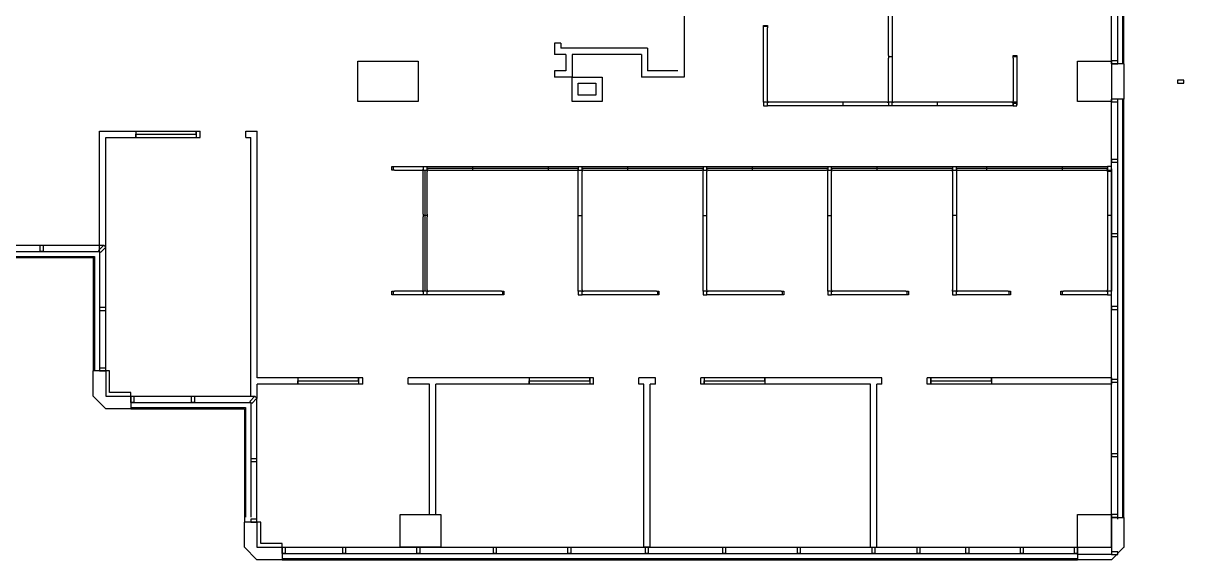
# Model space of a CAD drawing. Header units: inches. Extents: x 1104 to 3431, y 1204 to 3384.
# Drawn here: x 2511 to 3431, y 1204 to 1630 of the extents above; entities that cross this region are included whole.
import ezdxf

# ---------------------------------------------------------------- set-up
doc = ezdxf.new("R2010")
doc.units = ezdxf.units.IN
doc.header["$MEASUREMENT"] = 0
for name, color, linetype in [('E-B-CORE', 8, 'CONTINUOUS'), ('E-B-FURR', 6, 'CONTINUOUS'), ('E-B-GLAZ', 8, 'CONTINUOUS'), ('E-B-MULL', 8, 'CONTINUOUS'), ('E-B-SHEL', 2, 'CONTINUOUS'), ('PANELS_201', 6, 'CONTINUOUS')]:
    doc.layers.add(name, color=color, linetype=linetype)

msp = doc.modelspace()

# ---------------------------------------------------------------- linework, layer by layer
at = {"layer": 'E-B-CORE'}
for p, q in [((3035, 1929.5), (3035, 1587.5)), ((2937, 1614.5), (2932, 1614.5)), ((2932, 1614.5), (2932, 1605.5)), ((2937, 1614.5), (2937, 1610.5)), ((2941, 1605.5), (2932, 1605.5)), ((3006, 1610.5), (2937, 1610.5)), ((2941, 1605.5), (2941, 1592.5)), ((2946, 1605.5), (2946, 1587.5)), ((3001, 1605.5), (2946, 1605.5)), ((3001, 1605.5), (3001, 1587.5)), ((3006, 1610.5), (3006, 1592.5)), ((2941, 1592.5), (2932, 1592.5)), ((2932, 1592.5), (2932, 1587.5)), ((2946, 1587.5), (2932, 1587.5)), ((3035, 1587.5), (3001, 1587.5)), ((3030, 1592.5), (3006, 1592.5))]:
    msp.add_line(p, q, dxfattribs=at)
for points in [[(2970, 1587.5), (2970, 1568), (2946, 1568), (2946, 1587.5)], [(2965, 1582.5), (2965, 1573), (2951, 1573), (2951, 1582.5)]]:
    msp.add_lwpolyline(points, close=True, dxfattribs=at)
at = {"layer": 'E-B-FURR'}
for p, q in [((3374, 1598), (3374, 1930)), ((3374, 1238), (3374, 1570)), ((2571, 1544.401755), (2651.051333, 1544.401755)), ((2571, 1449), (2571, 1544.401755)), ((2576, 1539.401755), (2651.051333, 1539.401755)), ((2576, 1452.40901), (2576, 1539.401755)), ((2651.051333, 1539.401755), (2651.051333, 1544.401755)), ((2687.051333, 1544.401755), (2696.051333, 1544.401755)), ((2687.051333, 1539.401755), (2687.051333, 1544.401755)), ((2687.051333, 1539.401755), (2691.051333, 1539.401755)), ((2691.051333, 1334), (2691.051333, 1539.401755)), ((2696.051333, 1348.520601), (2696.051333, 1544.401755)), ((2476, 1454), (2574.40901, 1454)), ((2576, 1354), (2576, 1452.40901)), ((2780, 1348.520601), (2696.051333, 1348.520601)), ((2780, 1343.520601), (2780, 1348.520601)), ((2963.117026, 1348.520601), (2816, 1348.520601)), ((2816, 1343.520601), (2816, 1348.520601)), ((2963.089481, 1343.353543), (2963.089481, 1348.353543)), ((2963.117026, 1343.520601), (2963.117026, 1348.520601)), ((2999.117026, 1343.520601), (2999.117026, 1348.520601)), ((3012.117026, 1348.520601), (2999.117026, 1348.520601)), ((3012.117026, 1343.520601), (3012.117026, 1348.520601)), ((3191.812555, 1348.520601), (3048.117026, 1348.520601)), ((3048.117026, 1343.520601), (3048.117026, 1348.520601)), ((3191.812555, 1343.520601), (3191.812555, 1348.520601)), ((3374, 1348.520601), (3227.812555, 1348.520601)), ((3227.812555, 1343.520601), (3227.812555, 1348.520601)), ((3230.812555, 1343.520601), (3230.812555, 1348.520601)), ((3374, 1348.520601), (3374, 1343.436327)), ((2780, 1343.520601), (2696.051333, 1343.520601)), ((2696.051333, 1332.252359), (2696.051333, 1343.520601)), ((2833.023754, 1343.520601), (2816, 1343.520601)), ((2833.023754, 1240.111079), (2833.023754, 1343.520601)), ((2838.023754, 1240.111079), (2838.023754, 1343.520601)), ((2963.117026, 1343.520601), (2838.023754, 1343.520601)), ((3002.971546, 1343.520601), (2999.117026, 1343.520601)), ((3002.971546, 1214.058273), (3002.971546, 1343.520601)), ((3007.971546, 1214.058273), (3007.971546, 1343.520601)), ((3012.117026, 1343.520601), (3007.971546, 1343.520601)), ((3182.960452, 1343.520601), (3048.117026, 1343.520601)), ((3182.960452, 1214.083223), (3182.960452, 1343.520601)), ((3187.960452, 1214.083223), (3187.960452, 1343.520601)), ((3191.812555, 1343.520601), (3187.960452, 1343.520601)), ((3374, 1343.520601), (3227.812555, 1343.520601)), ((2596, 1334), (2694.40901, 1334)), ((2696, 1234), (2696, 1332.40901)), ((2809.653132, 1214.087116), (2809.653132, 1240.111079)), ((2716, 1214.058273), (3347, 1214.058273)), ((3007.93089, 1214.058273), (3002.93089, 1214.058273)), ((3182.862676, 1214.083223), (3187.862676, 1214.083223))]:
    msp.add_line(p, q, dxfattribs=at)
for points in [[(2824, 1600), (2824, 1568), (2776, 1568), (2776, 1600)], [(3374, 1600), (3374, 1568), (3347, 1568), (3347, 1600)], [(3374, 1240.111079), (3374, 1208.111079), (3347, 1208.111079), (3347, 1240.111079)]]:
    msp.add_lwpolyline(points, close=True, dxfattribs=at)
for points in [[(2596, 1334), (2596, 1337), (2579, 1337), (2579, 1354), (2576, 1354)], [(2842, 1240.111079), (2842, 1214.087116), (2809.653132, 1214.087116)], [(2809.653132, 1240.111079), (2842, 1240.111079)], [(2716, 1214), (2716, 1217), (2699, 1217), (2699, 1234), (2696, 1234)]]:
    msp.add_lwpolyline(points, dxfattribs=at)
at = {"layer": 'E-B-GLAZ'}
for p, q in [((3379, 1598), (3379, 1930)), ((3383, 1598), (3383, 1930)), ((3384, 1598), (3384, 1930)), ((3379, 1236.188187), (3379, 1568.188187)), ((3383, 1237.699478), (3383, 1570)), ((3384, 1237.744652), (3384, 1570)), ((2476, 1449), (2571, 1449)), ((2571, 1449), (2571, 1354)), ((2476, 1445), (2567, 1445)), ((2476, 1444), (2566, 1444)), ((2566, 1444), (2566, 1354)), ((2567, 1445), (2567, 1354)), ((2596, 1329), (2691, 1329)), ((2691, 1329), (2691, 1238)), ((2596, 1325), (2687, 1325)), ((2596, 1324), (2686, 1324)), ((2686, 1324), (2686, 1234)), ((2687, 1325), (2687, 1238)), ((2716, 1209), (3347, 1209)), ((2716, 1205), (3347.104663, 1205)), ((2716, 1204), (3347.104663, 1204))]:
    msp.add_line(p, q, dxfattribs=at)
for points in [[(2599.857897, 1544.559927), (2599.857897, 1539.559927), (2599.857897, 1542.198573), (2647.857897, 1542.198573), (2647.857897, 1544.559927), (2647.857897, 1539.559927)], [(2728.532887, 1348.520601), (2728.532887, 1343.520601), (2728.532887, 1346.159248), (2776.532887, 1346.159248), (2776.532887, 1348.520601), (2776.532887, 1343.520601)], [(2912.117026, 1348.520601), (2912.117026, 1343.520601), (2912.117026, 1346.159248), (2960.117026, 1346.159248), (2960.117026, 1348.520601), (2960.117026, 1343.520601)], [(3050.903066, 1348.520601), (3050.903066, 1343.520601), (3050.903066, 1346.159248), (3098.903066, 1346.159248), (3098.903066, 1348.520601), (3098.903066, 1343.520601)], [(3230.812555, 1348.520601), (3230.812555, 1343.520601), (3230.812555, 1346.159248), (3278.812555, 1346.159248), (3278.812555, 1348.520601), (3278.812555, 1343.520601)]]:
    msp.add_lwpolyline(points, dxfattribs=at)
at = {"layer": 'E-B-MULL'}
for points in [[(3379, 1600.25), (3374, 1600.25), (3374, 1598), (3379, 1598)], [(3431.450156, 1584.947419), (3426.450156, 1584.947419), (3426.450156, 1582.697419), (3431.450156, 1582.697419)], [(3379, 1570), (3374, 1570), (3374, 1567.75), (3379, 1567.75)], [(3379, 1522), (3374, 1522), (3374, 1519.75), (3379, 1519.75)], [(3379, 1463), (3374, 1463), (3374, 1460.75), (3379, 1460.75)], [(2524.079505, 1449), (2524.079505, 1454), (2526.329505, 1454), (2526.329505, 1449)], [(2570.204505, 1449.795495), (2574.40901, 1454), (2576, 1452.40901), (2571.795495, 1448.204505)], [(2571, 1402.079505), (2576, 1402.079505), (2576, 1404.329505), (2571, 1404.329505)], [(3379, 1405.125), (3374, 1405.125), (3374, 1402.875), (3379, 1402.875)], [(2571, 1354), (2576, 1354), (2576, 1356.25), (2571, 1356.25)], [(3379, 1347.25), (3374, 1347.25), (3374, 1345), (3379, 1345)], [(2596, 1329), (2596, 1334), (2598.25, 1334), (2598.25, 1329)], [(2644.079505, 1329), (2644.079505, 1334), (2646.329505, 1334), (2646.329505, 1329)], [(2690.204505, 1329.795495), (2694.40901, 1334), (2696, 1332.40901), (2691.795495, 1328.204505)], [(2691, 1282.079505), (2696, 1282.079505), (2696, 1284.329505), (2691, 1284.329505)], [(3379, 1288.25), (3374, 1288.25), (3374, 1286), (3379, 1286)], [(2691, 1234), (2696, 1234), (2696, 1236.25), (2691, 1236.25)], [(3379, 1240.117978), (3374, 1240.117978), (3374, 1237.867978), (3379, 1237.867978)], [(2716, 1209), (2716, 1214), (2718.25, 1214), (2718.25, 1209)], [(2764.079505, 1209), (2764.079505, 1214), (2766.329505, 1214), (2766.329505, 1209)], [(2822.942576, 1209), (2822.942576, 1214), (2825.192576, 1214), (2825.192576, 1209)], [(2883.621373, 1209), (2883.621373, 1214), (2885.871373, 1214), (2885.871373, 1209)], [(2942.771172, 1209), (2942.771172, 1214), (2945.021172, 1214), (2945.021172, 1209)], [(3004.299338, 1209), (3004.299338, 1214), (3006.549338, 1214), (3006.549338, 1209)], [(3065.658881, 1209), (3065.658881, 1214), (3067.908881, 1214), (3067.908881, 1209)], [(3124.867484, 1209), (3124.867484, 1214), (3127.117484, 1214), (3127.117484, 1209)], [(3184.153265, 1209), (3184.153265, 1214), (3186.403265, 1214), (3186.403265, 1209)], [(3219.763366, 1208.979503), (3219.763366, 1213.979503), (3222.013366, 1213.979503), (3222.013366, 1208.979503)], [(3258.540661, 1208.979503), (3258.540661, 1213.979503), (3260.790661, 1213.979503), (3260.790661, 1208.979503)], [(3301.760686, 1209), (3301.760686, 1214), (3304.010686, 1214), (3304.010686, 1209)], [(3344.75, 1209), (3344.75, 1214), (3347, 1214), (3347, 1209)], [(3379, 1210.368025), (3374, 1210.368025), (3374, 1208.118025), (3379, 1208.118025)]]:
    msp.add_lwpolyline(points, close=True, dxfattribs=at)
at = {"layer": 'E-B-SHEL'}
for p, q in [((3384, 1598), (3374, 1598)), ((3374, 1598), (3374, 1570)), ((3384, 1598), (3384, 1570)), ((3384, 1570), (3374, 1570)), ((2576, 1354), (2566, 1354)), ((2566, 1334), (2566, 1354)), ((2576, 1354), (2576, 1334)), ((2576, 1324), (2566, 1334)), ((2576, 1334), (2596, 1334)), ((2596, 1334), (2596, 1324)), ((2596, 1324), (2576, 1324)), ((3373.9601, 1214), (3373.9601, 1240.165804)), ((3373.9601, 1237.699478), (3383.9601, 1237.699478)), ((3374, 1238), (3374, 1210)), ((3374.010018, 1238), (3374.010018, 1210.368025)), ((3384, 1237.669498), (3384, 1213.688372)), ((2696, 1234), (2686, 1234)), ((2686, 1214), (2686, 1234)), ((2696, 1234), (2696, 1214)), ((2696, 1204), (2686, 1214)), ((2696, 1214), (2716, 1214)), ((2716, 1214), (2716, 1204)), ((3347.104663, 1214), (3347.104663, 1204)), ((3347.104663, 1214), (3373.9601, 1214)), ((3384, 1214.0399), (3373.9601, 1204)), ((2716, 1204), (2696, 1204)), ((3373.9601, 1204), (3347.104663, 1204))]:
    msp.add_line(p, q, dxfattribs=at)
at = {"layer": 'PANELS_201', "linetype": 'Continuous'}
for p, q in [((3197.0277, 1604.494528), (3197.0277, 1662.494528)), ((3200.0277, 1662.494528), (3200.0277, 1604.494528)), ((3197.0277, 1568.494528), (3197.0277, 1602.494528)), ((3200.0277, 1602.494528), (3200.0277, 1568.494528)), ((3299.0277, 1566.494528), (3296.0277, 1566.494528)), ((3371, 1513.5), (3374, 1513.5)), ((3371, 1478.500002), (3371, 1476.500002)), ((3374, 1477.500002), (3371, 1477.500002)), ((3374, 1478.500002), (3374, 1476.500002))]:
    msp.add_line(p, q, dxfattribs=at)
for points in [[(3098.0277, 1626.494528), (3098.0277, 1627.494528), (3098.0277, 1628.494528), (3101.0277, 1628.494528), (3101.0277, 1626.494528)], [(3101.0277, 1627.494528), (3098.0277, 1627.494528)], [(3098.0277, 1568.494528), (3098.0277, 1626.494528)], [(3101.0277, 1568.494528), (3101.0277, 1626.494528)], [(3197.0277, 1604.494528), (3197.0277, 1602.494528)], [(3200.0277, 1603.494528), (3197.0277, 1603.494528)], [(3200.0277, 1604.494528), (3200.0277, 1602.494528)], [(3296.0277, 1602.494526), (3296.0277, 1603.494526), (3296.0277, 1604.494526), (3299.0277, 1604.494526), (3299.0277, 1602.494526)], [(3299.0277, 1603.494526), (3296.0277, 1603.494526)], [(3296.0277, 1602.494526), (3296.0277, 1568.494528)], [(3299.0277, 1602.494526), (3299.0277, 1568.494528)], [(3101.0277, 1568.494528), (3101.0277, 1567.494528), (3098.0277, 1567.494528), (3098.0277, 1568.494528)], [(3098.0277, 1567.494528), (3098.0277, 1564.494528), (3101.0277, 1564.494528)], [(3102.0277, 1564.494528), (3101.0277, 1564.494528), (3101.0277, 1567.494528), (3102.0277, 1567.494528)], [(3160.0277, 1567.494528), (3102.0277, 1567.494528)], [(3162.0277, 1567.494528), (3160.0277, 1567.494528)], [(3161.0277, 1564.494528), (3161.0277, 1567.494528)], [(3196.0277, 1567.494528), (3162.0277, 1567.494528)], [(3196.0277, 1567.494528), (3197.0277, 1567.494528), (3197.0277, 1564.494528), (3196.0277, 1564.494528)], [(3200.0277, 1568.494528), (3200.0277, 1567.494528), (3197.0277, 1567.494528), (3197.0277, 1568.494528)], [(3201.0277, 1564.494528), (3200.0277, 1564.494528), (3200.0277, 1567.494528), (3201.0277, 1567.494528)], [(3235.0277, 1567.494528), (3201.0277, 1567.494528)], [(3237.0277, 1567.494528), (3235.0277, 1567.494528)], [(3236.0277, 1564.494528), (3236.0277, 1567.494528)], [(3295.0277, 1567.494528), (3237.0277, 1567.494528)], [(3295.0277, 1567.494528), (3296.0277, 1567.494528), (3296.0277, 1564.494528), (3295.0277, 1564.494528)], [(3299.0277, 1568.494528), (3299.0277, 1567.494528), (3296.0277, 1567.494528), (3296.0277, 1568.494528)], [(3296.0277, 1565.494528), (3296.0277, 1566.494528), (3296.0277, 1567.494528), (3299.0277, 1567.494528), (3299.0277, 1565.494528)], [(3296.0277, 1564.494528), (3299.0277, 1564.494528), (3299.0277, 1567.494528)], [(3160.0277, 1564.494528), (3102.0277, 1564.494528)], [(3162.0277, 1564.494528), (3160.0277, 1564.494528)], [(3196.0277, 1564.494528), (3162.0277, 1564.494528)], [(3200.0277, 1564.494528), (3197.0277, 1564.494528)], [(3235.0277, 1564.494528), (3201.0277, 1564.494528)], [(3237.0277, 1564.494528), (3235.0277, 1564.494528)], [(3295.0277, 1564.494528), (3237.0277, 1564.494528)], [(2805, 1513.5), (2804, 1513.5), (2803, 1513.5), (2803, 1516.5), (2805, 1516.5)], [(2804, 1516.5), (2804, 1513.5)], [(2805, 1516.5), (2827, 1516.5)], [(2805, 1513.5), (2827, 1513.5)], [(2827, 1516.5), (2828, 1516.5), (2828, 1513.5), (2827, 1513.5)], [(2828, 1516.5), (2831, 1516.5)], [(2828, 1512.5), (2828, 1513.5), (2831, 1513.5), (2831, 1512.5)], [(2828, 1478.5), (2828, 1512.5)], [(2829.5, 1477.5), (2829.5, 1513.5)], [(2832, 1513.5), (2831, 1513.5), (2831, 1516.5), (2832, 1516.5)], [(2831, 1515), (2867, 1515)], [(2831, 1478.5), (2831, 1512.5)], [(2832, 1516.5), (2866, 1516.5)], [(2832, 1513.5), (2866, 1513.5)], [(2866, 1516.5), (2868, 1516.5)], [(2866, 1513.5), (2868, 1513.5)], [(2867, 1516.5), (2867, 1513.5)], [(2867, 1515), (2927, 1515)], [(2868, 1516.5), (2926, 1516.5)], [(2868, 1513.5), (2926, 1513.5)], [(2926, 1516.5), (2928, 1516.5)], [(2926, 1513.5), (2928, 1513.5)], [(2927, 1516.5), (2927, 1513.5)], [(2927, 1515), (2951, 1515)], [(2928, 1516.5), (2950, 1516.5)], [(2928, 1513.5), (2950, 1513.5)], [(2950, 1516.5), (2951, 1516.5), (2951, 1513.5), (2950, 1513.5)], [(2951, 1516.5), (2954, 1516.5)], [(2951, 1512.5), (2951, 1513.5), (2954, 1513.5), (2954, 1512.5)], [(2951, 1478.5), (2951, 1512.5)], [(2955, 1513.5), (2954, 1513.5), (2954, 1516.5), (2955, 1516.5)], [(2954, 1515), (2990, 1515)], [(2954, 1478.5), (2954, 1512.5)], [(2955, 1516.5), (2989, 1516.5)], [(2955, 1513.5), (2989, 1513.5)], [(2989, 1516.5), (2991, 1516.5)], [(2989, 1513.5), (2991, 1513.5)], [(2990, 1516.5), (2990, 1513.5)], [(2990, 1515), (3050, 1515)], [(2991, 1516.5), (3049, 1516.5)], [(2991, 1513.5), (3049, 1513.5)], [(3049, 1516.5), (3050, 1516.5), (3050, 1513.5), (3049, 1513.5)], [(3050, 1516.5), (3053, 1516.5)], [(3050, 1512.5), (3050, 1513.5), (3053, 1513.5), (3053, 1512.5)], [(3050, 1478.5), (3050, 1512.5)], [(3054, 1513.5), (3053, 1513.5), (3053, 1516.5), (3054, 1516.5)], [(3053, 1515), (3089, 1515)], [(3053, 1478.5), (3053, 1512.5)], [(3054, 1516.5), (3088, 1516.5)], [(3054, 1513.5), (3088, 1513.5)], [(3088, 1516.5), (3090, 1516.5)], [(3088, 1513.5), (3090, 1513.5)], [(3089, 1516.5), (3089, 1513.5)], [(3089, 1515), (3149, 1515)], [(3090, 1516.5), (3148, 1516.5)], [(3090, 1513.5), (3148, 1513.5)], [(3148, 1516.5), (3149, 1516.5), (3149, 1513.5), (3148, 1513.5)], [(3149, 1516.5), (3152, 1516.5)], [(3149, 1512.5), (3149, 1513.5), (3152, 1513.5), (3152, 1512.5)], [(3149, 1478.5), (3149, 1512.5)], [(3153, 1513.5), (3152, 1513.5), (3152, 1516.5), (3153, 1516.5)], [(3152, 1515), (3188, 1515)], [(3152, 1478.5), (3152, 1512.5)], [(3153, 1516.5), (3187, 1516.5)], [(3153, 1513.5), (3187, 1513.5)], [(3187, 1516.5), (3189, 1516.5)], [(3187, 1513.5), (3189, 1513.5)], [(3188, 1516.5), (3188, 1513.5)], [(3188, 1515), (3248, 1515)], [(3189, 1516.5), (3247, 1516.5)], [(3189, 1513.5), (3247, 1513.5)], [(3247, 1516.5), (3248, 1516.5), (3248, 1513.5), (3247, 1513.5)], [(3248, 1516.5), (3251, 1516.5)], [(3248, 1512.5), (3248, 1513.5), (3251, 1513.5), (3251, 1512.5)], [(3248, 1512.5), (3248, 1478.5)], [(3252, 1513.5), (3251, 1513.5), (3251, 1516.5), (3252, 1516.5)], [(3251, 1515), (3275, 1515)], [(3251, 1512.5), (3251, 1478.5)], [(3252, 1516.5), (3274, 1516.5)], [(3252, 1513.5), (3274, 1513.5)], [(3274, 1516.5), (3276, 1516.5)], [(3274, 1513.5), (3276, 1513.5)], [(3275, 1516.5), (3275, 1513.5)], [(3275, 1515), (3335, 1515)], [(3276, 1516.5), (3334, 1516.5)], [(3276, 1513.5), (3334, 1513.5)], [(3334, 1516.5), (3336, 1516.5)], [(3334, 1513.5), (3336, 1513.5)], [(3335, 1516.5), (3335, 1513.5)], [(3335, 1515), (3371, 1515)], [(3336, 1516.5), (3370, 1516.5)], [(3336, 1513.5), (3370, 1513.5)], [(3370, 1516.5), (3371, 1516.5), (3371, 1513.5), (3370, 1513.5)], [(3374, 1513.5), (3374, 1516.5), (3371, 1516.5)], [(3374, 1514.5), (3374, 1513.5), (3374, 1512.5), (3371, 1512.5), (3371, 1514.5)], [(3371, 1512.5), (3371, 1513.5), (3374, 1513.5), (3374, 1512.5)], [(3371, 1512.5), (3371, 1478.500002)], [(3374, 1512.5), (3374, 1478.500002)], [(2828, 1478.5), (2828, 1476.5)], [(2831, 1477.5), (2828, 1477.5)], [(2828, 1418.5), (2828, 1476.5)], [(2829.5, 1417.5), (2829.5, 1477.5)], [(2831, 1478.5), (2831, 1476.5)], [(2831, 1418.5), (2831, 1476.5)], [(2951, 1476.5), (2951, 1478.5)], [(2951, 1477.5), (2954, 1477.5)], [(2951, 1418.5), (2951, 1476.5)], [(2954, 1476.5), (2954, 1478.5)], [(2954, 1418.5), (2954, 1476.5)], [(3050, 1476.5), (3050, 1478.5)], [(3050, 1477.5), (3053, 1477.5)], [(3050, 1418.5), (3050, 1476.5)], [(3053, 1476.5), (3053, 1478.5)], [(3053, 1418.5), (3053, 1476.5)], [(3149, 1476.5), (3149, 1478.5)], [(3149, 1477.5), (3152, 1477.5)], [(3149, 1418.5), (3149, 1476.5)], [(3152, 1476.5), (3152, 1478.5)], [(3152, 1418.5), (3152, 1476.5)], [(3248, 1478.5), (3248, 1476.5)], [(3251, 1477.5), (3248, 1477.5)], [(3248, 1476.5), (3248, 1418.5)], [(3251, 1478.5), (3251, 1476.5)], [(3251, 1476.5), (3251, 1418.5)], [(3371.001321, 1476.500777), (3371.001321, 1418.500777)], [(3374.001321, 1476.500777), (3374.001321, 1418.500777)], [(2831, 1418.5), (2831, 1417.5), (2828, 1417.5), (2828, 1418.5)], [(2954, 1418.5), (2954, 1417.5), (2951, 1417.5), (2951, 1418.5)], [(3053, 1418.5), (3053, 1417.5), (3050, 1417.5), (3050, 1418.5)], [(3152, 1418.5), (3152, 1417.5), (3149, 1417.5), (3149, 1418.5)], [(3251, 1418.5), (3251, 1417.5), (3248, 1417.5), (3248, 1418.5)], [(3374.001321, 1418.500777), (3374.001321, 1417.500777), (3371.001321, 1417.500777), (3371.001321, 1418.500777)], [(2805, 1414.5), (2804, 1414.5), (2803, 1414.5), (2803, 1417.5), (2805, 1417.5)], [(2804, 1417.5), (2804, 1414.5)], [(2827, 1417.5), (2805, 1417.5)], [(2827, 1414.5), (2805, 1414.5)], [(2827, 1417.5), (2828, 1417.5), (2828, 1414.5), (2827, 1414.5)], [(2831, 1414.5), (2828, 1414.5)], [(2832, 1414.5), (2831, 1414.5), (2831, 1417.5), (2832, 1417.5)], [(2890, 1417.5), (2832, 1417.5)], [(2890, 1414.5), (2832, 1414.5)], [(2890, 1417.5), (2891, 1417.5), (2892, 1417.5), (2892, 1414.5), (2890, 1414.5)], [(2891, 1414.5), (2891, 1417.5)], [(2951, 1417.5), (2951, 1414.5), (2954, 1414.5)], [(2955, 1414.5), (2954, 1414.5), (2954, 1417.5), (2955, 1417.5)], [(3013, 1417.5), (2955, 1417.5)], [(3013, 1414.5), (2955, 1414.5)], [(3013, 1417.5), (3014, 1417.5), (3015, 1417.5), (3015, 1414.5), (3013, 1414.5)], [(3014, 1414.5), (3014, 1417.5)], [(3050, 1417.5), (3050, 1414.5), (3053, 1414.5)], [(3054, 1414.5), (3053, 1414.5), (3053, 1417.5), (3054, 1417.5)], [(3112, 1417.5), (3054, 1417.5)], [(3112, 1414.5), (3054, 1414.5)], [(3112, 1417.5), (3113, 1417.5), (3114, 1417.5), (3114, 1414.5), (3112, 1414.5)], [(3113, 1414.5), (3113, 1417.5)], [(3149, 1417.5), (3149, 1414.5), (3152, 1414.5)], [(3153, 1414.5), (3152, 1414.5), (3152, 1417.5), (3153, 1417.5)], [(3211, 1417.5), (3153, 1417.5)], [(3211, 1414.5), (3153, 1414.5)], [(3211, 1417.5), (3212, 1417.5), (3213, 1417.5), (3213, 1414.5), (3211, 1414.5)], [(3212, 1414.5), (3212, 1417.5)], [(3248, 1417.5), (3248, 1414.5), (3251, 1414.5)], [(3252, 1414.5), (3251, 1414.5), (3251, 1417.5), (3252, 1417.5)], [(3292, 1417.501554), (3252, 1417.501554)], [(3292, 1414.501554), (3252, 1414.501554)], [(3292, 1417.501554), (3293, 1417.501554), (3294, 1417.501554), (3294, 1414.501554), (3292, 1414.501554)], [(3293, 1414.501554), (3293, 1417.501554)], [(3336.001323, 1414.500777), (3335.001323, 1414.500777), (3334.001323, 1414.500777), (3334.001323, 1417.500777), (3336.001323, 1417.500777)], [(3335.001323, 1417.500777), (3335.001323, 1414.500777)], [(3370.001321, 1417.500777), (3336.001323, 1417.500777)], [(3370.001321, 1414.500777), (3336.001323, 1414.500777)], [(3370.001321, 1417.500777), (3371.001321, 1417.500777), (3371.001321, 1414.500777), (3370.001321, 1414.500777)], [(3371.001321, 1414.500777), (3374.001321, 1414.500777), (3374.001321, 1417.500777)]]:
    msp.add_lwpolyline(points, dxfattribs=at)

doc.saveas('drawing.dxf')
